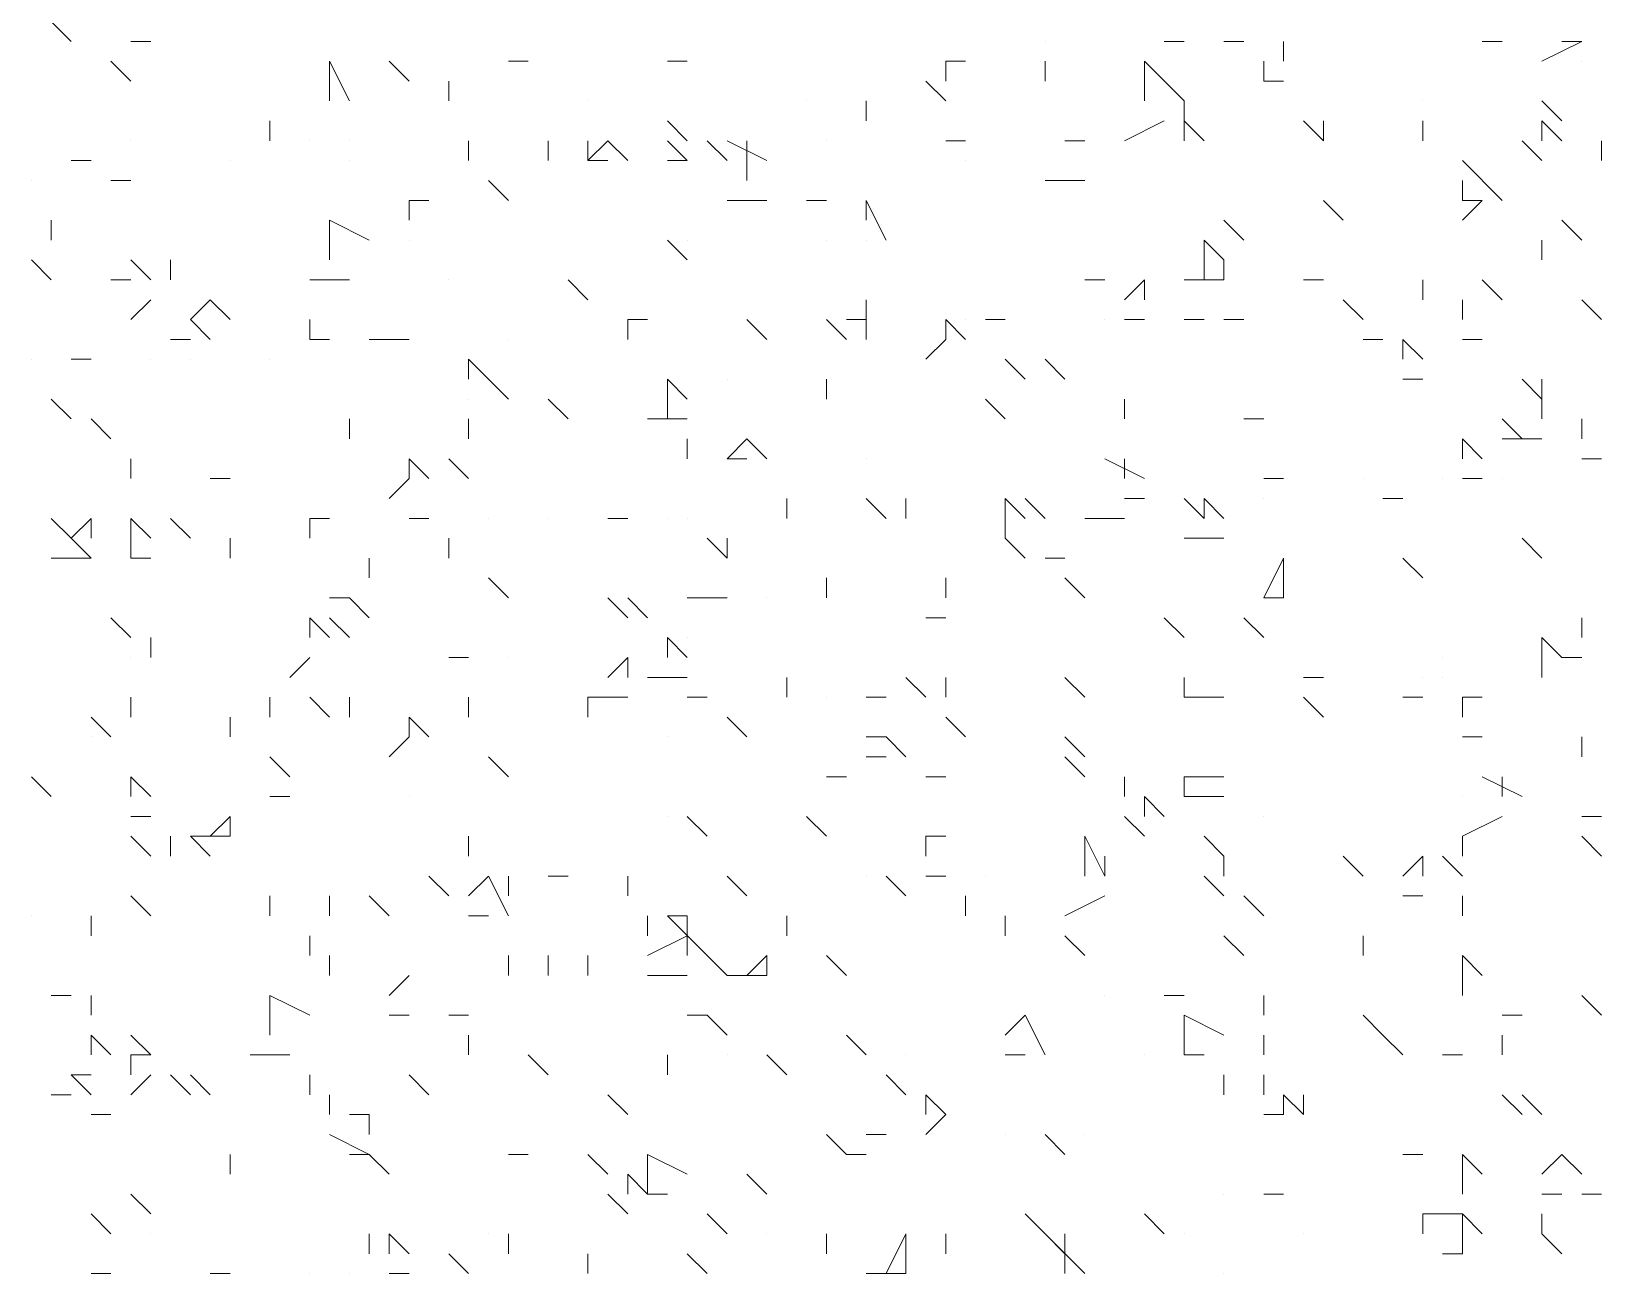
# Model space of a CAD drawing. Header units: millimetres. Extents: x 2928 to 3112, y 1220 to 1280.
# Drawn here: x 3000.4088 to 3000.6722, y 1263.4873 to 1263.6956 of the extents above; entities that cross this region are included whole.
import ezdxf

# ---------------------------------------------------------------- set-up
doc = ezdxf.new("R2010")
doc.units = ezdxf.units.MM

msp = doc.modelspace()

# ---------------------------------------------------------------- linework, layer by layer
at = {"color": 92, "linetype": 'Continuous', "lineweight": 5, "true_color": 0x00b800}
for points in [[(3000.41216, 1263.69728), (3000.41549, 1263.69394), (3000.41549, 1263.69394)], [(3000.42549, 1263.69394), (3000.42883, 1263.69394), (3000.42883, 1263.69394)], [(3000.60216, 1263.69394), (3000.59883, 1263.69394), (3000.59883, 1263.69394)], [(3000.61216, 1263.69394), (3000.60883, 1263.69394), (3000.60883, 1263.69394)], [(3000.61883, 1263.69394), (3000.61883, 1263.69061), (3000.61883, 1263.69061)], [(3000.6555, 1263.69394), (3000.65216, 1263.69394), (3000.65216, 1263.69394)], [(3000.66217, 1263.69061), (3000.66883, 1263.69394), (3000.66883, 1263.69394)], [(3000.66883, 1263.69394), (3000.6655, 1263.69394), (3000.6655, 1263.69394)], [(3000.42549, 1263.68727), (3000.42216, 1263.69061), (3000.42216, 1263.69061)], [(3000.45883, 1263.69061), (3000.46216, 1263.68394), (3000.46216, 1263.68394)], [(3000.45883, 1263.69061), (3000.45883, 1263.68394), (3000.45883, 1263.68394)], [(3000.47216, 1263.68727), (3000.46883, 1263.69061), (3000.46883, 1263.69061)], [(3000.49216, 1263.69061), (3000.48883, 1263.69061), (3000.48883, 1263.69061)], [(3000.51883, 1263.69061), (3000.5155, 1263.69061), (3000.5155, 1263.69061)], [(3000.56216, 1263.69061), (3000.5655, 1263.69061), (3000.5655, 1263.69061)], [(3000.56216, 1263.69061), (3000.56216, 1263.68727), (3000.56216, 1263.68727)], [(3000.57883, 1263.68727), (3000.57883, 1263.69061), (3000.57883, 1263.69061)], [(3000.5955, 1263.69061), (3000.60216, 1263.68394), (3000.60216, 1263.68394)], [(3000.5955, 1263.69061), (3000.5955, 1263.68394), (3000.5955, 1263.68394)], [(3000.6155, 1263.68727), (3000.6155, 1263.69061), (3000.6155, 1263.69061)], [(3000.47883, 1263.68394), (3000.47883, 1263.68727), (3000.47883, 1263.68727)], [(3000.56216, 1263.68394), (3000.55883, 1263.68727), (3000.55883, 1263.68727)], [(3000.6155, 1263.68727), (3000.61883, 1263.68727), (3000.61883, 1263.68727)], [(3000.54883, 1263.68061), (3000.54883, 1263.68394), (3000.54883, 1263.68394)], [(3000.60216, 1263.68061), (3000.60216, 1263.68394), (3000.60216, 1263.68394)], [(3000.6655, 1263.68061), (3000.66217, 1263.68394), (3000.66217, 1263.68394)], [(3000.44883, 1263.67727), (3000.44883, 1263.68061), (3000.44883, 1263.68061)], [(3000.5155, 1263.68061), (3000.51883, 1263.67727), (3000.51883, 1263.67727)], [(3000.59216, 1263.67727), (3000.59883, 1263.68061), (3000.59883, 1263.68061)], [(3000.60216, 1263.67727), (3000.60216, 1263.68061), (3000.60216, 1263.68061)], [(3000.6055, 1263.67727), (3000.60216, 1263.68061), (3000.60216, 1263.68061)], [(3000.6255, 1263.67727), (3000.62216, 1263.68061), (3000.62216, 1263.68061)], [(3000.6255, 1263.67727), (3000.6255, 1263.68061), (3000.6255, 1263.68061)], [(3000.64216, 1263.67727), (3000.64216, 1263.68061), (3000.64216, 1263.68061)], [(3000.66217, 1263.68061), (3000.6655, 1263.67727), (3000.6655, 1263.67727)], [(3000.66217, 1263.68061), (3000.66217, 1263.67727), (3000.66217, 1263.67727)], [(3000.48216, 1263.67394), (3000.48216, 1263.67727), (3000.48216, 1263.67727)], [(3000.4955, 1263.67394), (3000.4955, 1263.67727), (3000.4955, 1263.67727)], [(3000.5055, 1263.67727), (3000.50216, 1263.67394), (3000.50216, 1263.67394)], [(3000.50216, 1263.67394), (3000.50216, 1263.67727), (3000.50216, 1263.67727)], [(3000.5055, 1263.67727), (3000.50883, 1263.67394), (3000.50883, 1263.67394)], [(3000.51883, 1263.67394), (3000.5155, 1263.67727), (3000.5155, 1263.67727)], [(3000.5255, 1263.67394), (3000.52216, 1263.67727), (3000.52216, 1263.67727)], [(3000.5255, 1263.67727), (3000.53216, 1263.67394), (3000.53216, 1263.67394)], [(3000.52883, 1263.67727), (3000.52883, 1263.67061), (3000.52883, 1263.67061)], [(3000.5655, 1263.67727), (3000.56216, 1263.67727), (3000.56216, 1263.67727)], [(3000.5855, 1263.67727), (3000.58216, 1263.67727), (3000.58216, 1263.67727)], [(3000.65883, 1263.67727), (3000.66217, 1263.67394), (3000.66217, 1263.67394)], [(3000.67217, 1263.67394), (3000.67217, 1263.67727), (3000.67217, 1263.67727)], [(3000.41883, 1263.67394), (3000.41549, 1263.67394), (3000.41549, 1263.67394)], [(3000.50216, 1263.67394), (3000.5055, 1263.67394), (3000.5055, 1263.67394)], [(3000.5155, 1263.67394), (3000.51883, 1263.67394), (3000.51883, 1263.67394)], [(3000.64883, 1263.67394), (3000.6555, 1263.66727), (3000.6555, 1263.66727)], [(3000.42549, 1263.67061), (3000.42216, 1263.67061), (3000.42216, 1263.67061)], [(3000.48883, 1263.66727), (3000.4855, 1263.67061), (3000.4855, 1263.67061)], [(3000.58216, 1263.67061), (3000.57883, 1263.67061), (3000.57883, 1263.67061)], [(3000.5855, 1263.67061), (3000.58216, 1263.67061), (3000.58216, 1263.67061)], [(3000.64883, 1263.67061), (3000.64883, 1263.66727), (3000.64883, 1263.66727)], [(3000.47216, 1263.66727), (3000.4755, 1263.66727), (3000.4755, 1263.66727)], [(3000.47216, 1263.66727), (3000.47216, 1263.66394), (3000.47216, 1263.66394)], [(3000.4755, 1263.66727), (3000.47216, 1263.66727), (3000.47216, 1263.66727)], [(3000.5255, 1263.66727), (3000.53216, 1263.66727), (3000.53216, 1263.66727)], [(3000.54216, 1263.66727), (3000.53883, 1263.66727), (3000.53883, 1263.66727)], [(3000.54883, 1263.66727), (3000.55216, 1263.66061), (3000.55216, 1263.66061)], [(3000.54883, 1263.66727), (3000.54883, 1263.66394), (3000.54883, 1263.66394)], [(3000.62883, 1263.66394), (3000.6255, 1263.66727), (3000.6255, 1263.66727)], [(3000.64883, 1263.66394), (3000.65216, 1263.66727), (3000.65216, 1263.66727)], [(3000.65216, 1263.66727), (3000.64883, 1263.66727), (3000.64883, 1263.66727)], [(3000.41216, 1263.66061), (3000.41216, 1263.66394), (3000.41216, 1263.66394)], [(3000.45883, 1263.66394), (3000.4655, 1263.66061), (3000.4655, 1263.66061)], [(3000.45883, 1263.66394), (3000.45883, 1263.65727), (3000.45883, 1263.65727)], [(3000.61216, 1263.66061), (3000.60883, 1263.66394), (3000.60883, 1263.66394)], [(3000.66883, 1263.66061), (3000.6655, 1263.66394), (3000.6655, 1263.66394)], [(3000.51883, 1263.65727), (3000.5155, 1263.66061), (3000.5155, 1263.66061)], [(3000.6055, 1263.66061), (3000.60883, 1263.65727), (3000.60883, 1263.65727)], [(3000.6055, 1263.66061), (3000.6055, 1263.65394), (3000.6055, 1263.65394)], [(3000.66217, 1263.65727), (3000.66217, 1263.66061), (3000.66217, 1263.66061)], [(3000.41216, 1263.65394), (3000.40883, 1263.65727), (3000.40883, 1263.65727)], [(3000.42549, 1263.65727), (3000.42883, 1263.65394), (3000.42883, 1263.65394)], [(3000.43216, 1263.65394), (3000.43216, 1263.65727), (3000.43216, 1263.65727)], [(3000.60883, 1263.65394), (3000.60883, 1263.65727), (3000.60883, 1263.65727)], [(3000.42549, 1263.65394), (3000.42216, 1263.65394), (3000.42216, 1263.65394)], [(3000.4555, 1263.65394), (3000.46216, 1263.65394), (3000.46216, 1263.65394)], [(3000.50216, 1263.65061), (3000.49883, 1263.65394), (3000.49883, 1263.65394)], [(3000.58883, 1263.65394), (3000.5855, 1263.65394), (3000.5855, 1263.65394)], [(3000.5955, 1263.65394), (3000.59216, 1263.65061), (3000.59216, 1263.65061)], [(3000.5955, 1263.65394), (3000.5955, 1263.65061), (3000.5955, 1263.65061)], [(3000.60216, 1263.65394), (3000.60883, 1263.65394), (3000.60883, 1263.65394)], [(3000.6255, 1263.65394), (3000.62216, 1263.65394), (3000.62216, 1263.65394)], [(3000.64216, 1263.65061), (3000.64216, 1263.65394), (3000.64216, 1263.65394)], [(3000.6555, 1263.65061), (3000.65216, 1263.65394), (3000.65216, 1263.65394)], [(3000.42549, 1263.64727), (3000.42883, 1263.65061), (3000.42883, 1263.65061)], [(3000.43883, 1263.65061), (3000.4355, 1263.64727), (3000.4355, 1263.64727)], [(3000.43883, 1263.65061), (3000.44216, 1263.64727), (3000.44216, 1263.64727)], [(3000.54883, 1263.64727), (3000.54883, 1263.65061), (3000.54883, 1263.65061)], [(3000.63216, 1263.64727), (3000.62883, 1263.65061), (3000.62883, 1263.65061)], [(3000.64883, 1263.64727), (3000.64883, 1263.65061), (3000.64883, 1263.65061)], [(3000.67217, 1263.64727), (3000.66883, 1263.65061), (3000.66883, 1263.65061)], [(3000.4355, 1263.64727), (3000.43883, 1263.64394), (3000.43883, 1263.64394)], [(3000.4555, 1263.64394), (3000.4555, 1263.64727), (3000.4555, 1263.64727)], [(3000.50883, 1263.64394), (3000.50883, 1263.64727), (3000.50883, 1263.64727)], [(3000.51216, 1263.64727), (3000.50883, 1263.64727), (3000.50883, 1263.64727)], [(3000.53216, 1263.64394), (3000.52883, 1263.64727), (3000.52883, 1263.64727)], [(3000.5455, 1263.64394), (3000.54216, 1263.64727), (3000.54216, 1263.64727)], [(3000.54883, 1263.64727), (3000.5455, 1263.64727), (3000.5455, 1263.64727)], [(3000.54883, 1263.64394), (3000.54883, 1263.64727), (3000.54883, 1263.64727)], [(3000.56216, 1263.64727), (3000.5655, 1263.64394), (3000.5655, 1263.64394)], [(3000.56216, 1263.64727), (3000.56216, 1263.64394), (3000.56216, 1263.64394)], [(3000.57216, 1263.64727), (3000.56883, 1263.64727), (3000.56883, 1263.64727)], [(3000.59216, 1263.64727), (3000.5955, 1263.64727), (3000.5955, 1263.64727)], [(3000.6055, 1263.64727), (3000.60216, 1263.64727), (3000.60216, 1263.64727)], [(3000.61216, 1263.64727), (3000.60883, 1263.64727), (3000.60883, 1263.64727)], [(3000.4355, 1263.64394), (3000.43216, 1263.64394), (3000.43216, 1263.64394)], [(3000.45883, 1263.64394), (3000.4555, 1263.64394), (3000.4555, 1263.64394)], [(3000.46883, 1263.64394), (3000.4655, 1263.64394), (3000.4655, 1263.64394)], [(3000.47216, 1263.64394), (3000.46883, 1263.64394), (3000.46883, 1263.64394)], [(3000.55883, 1263.64061), (3000.56216, 1263.64394), (3000.56216, 1263.64394)], [(3000.6355, 1263.64394), (3000.63216, 1263.64394), (3000.63216, 1263.64394)], [(3000.63883, 1263.64394), (3000.64216, 1263.64061), (3000.64216, 1263.64061)], [(3000.63883, 1263.64394), (3000.63883, 1263.64061), (3000.63883, 1263.64061)], [(3000.65216, 1263.64394), (3000.64883, 1263.64394), (3000.64883, 1263.64394)], [(3000.41883, 1263.64061), (3000.41549, 1263.64061), (3000.41549, 1263.64061)], [(3000.48216, 1263.64061), (3000.4855, 1263.63727), (3000.4855, 1263.63727)], [(3000.48216, 1263.64061), (3000.48216, 1263.63727), (3000.48216, 1263.63727)], [(3000.5755, 1263.63727), (3000.57216, 1263.64061), (3000.57216, 1263.64061)], [(3000.58216, 1263.63727), (3000.57883, 1263.64061), (3000.57883, 1263.64061)], [(3000.48883, 1263.63394), (3000.4855, 1263.63727), (3000.4855, 1263.63727)], [(3000.5155, 1263.63727), (3000.51883, 1263.63394), (3000.51883, 1263.63394)], [(3000.5155, 1263.63727), (3000.5155, 1263.63061), (3000.5155, 1263.63061)], [(3000.54216, 1263.63394), (3000.54216, 1263.63727), (3000.54216, 1263.63727)], [(3000.63883, 1263.63727), (3000.64216, 1263.63727), (3000.64216, 1263.63727)], [(3000.65883, 1263.63727), (3000.66217, 1263.63394), (3000.66217, 1263.63394)], [(3000.66217, 1263.63727), (3000.66217, 1263.63061), (3000.66217, 1263.63061)], [(3000.41549, 1263.63061), (3000.41216, 1263.63394), (3000.41216, 1263.63394)], [(3000.49883, 1263.63061), (3000.4955, 1263.63394), (3000.4955, 1263.63394)], [(3000.57216, 1263.63061), (3000.56883, 1263.63394), (3000.56883, 1263.63394)], [(3000.59216, 1263.63061), (3000.59216, 1263.63394), (3000.59216, 1263.63394)], [(3000.42216, 1263.62727), (3000.41883, 1263.63061), (3000.41883, 1263.63061)], [(3000.46216, 1263.62727), (3000.46216, 1263.63061), (3000.46216, 1263.63061)], [(3000.48216, 1263.62727), (3000.48216, 1263.63061), (3000.48216, 1263.63061)], [(3000.51216, 1263.63061), (3000.51883, 1263.63061), (3000.51883, 1263.63061)], [(3000.6155, 1263.63061), (3000.61216, 1263.63061), (3000.61216, 1263.63061)], [(3000.65883, 1263.62727), (3000.6555, 1263.63061), (3000.6555, 1263.63061)], [(3000.66883, 1263.62727), (3000.66883, 1263.63061), (3000.66883, 1263.63061)], [(3000.51883, 1263.62394), (3000.51883, 1263.62727), (3000.51883, 1263.62727)], [(3000.52883, 1263.62727), (3000.5255, 1263.62394), (3000.5255, 1263.62394)], [(3000.52883, 1263.62727), (3000.53216, 1263.62394), (3000.53216, 1263.62394)], [(3000.64883, 1263.62727), (3000.65216, 1263.62394), (3000.65216, 1263.62394)], [(3000.64883, 1263.62727), (3000.64883, 1263.62394), (3000.64883, 1263.62394)], [(3000.6555, 1263.62727), (3000.66217, 1263.62727), (3000.66217, 1263.62727)], [(3000.42549, 1263.62061), (3000.42549, 1263.62394), (3000.42549, 1263.62394)], [(3000.47216, 1263.62394), (3000.4755, 1263.62061), (3000.4755, 1263.62061)], [(3000.47216, 1263.62394), (3000.47216, 1263.62061), (3000.47216, 1263.62061)], [(3000.48216, 1263.62061), (3000.47883, 1263.62394), (3000.47883, 1263.62394)], [(3000.5255, 1263.62394), (3000.52883, 1263.62394), (3000.52883, 1263.62394)], [(3000.58883, 1263.62394), (3000.5955, 1263.62061), (3000.5955, 1263.62061)], [(3000.59216, 1263.62394), (3000.59216, 1263.62061), (3000.59216, 1263.62061)], [(3000.67217, 1263.62394), (3000.66883, 1263.62394), (3000.66883, 1263.62394)], [(3000.44216, 1263.62061), (3000.43883, 1263.62061), (3000.43883, 1263.62061)], [(3000.46883, 1263.61727), (3000.47216, 1263.62061), (3000.47216, 1263.62061)], [(3000.61883, 1263.62061), (3000.6155, 1263.62061), (3000.6155, 1263.62061)], [(3000.64883, 1263.62061), (3000.65216, 1263.62061), (3000.65216, 1263.62061)], [(3000.5355, 1263.61394), (3000.5355, 1263.61727), (3000.5355, 1263.61727)], [(3000.55216, 1263.61394), (3000.54883, 1263.61727), (3000.54883, 1263.61727)], [(3000.5555, 1263.61394), (3000.5555, 1263.61727), (3000.5555, 1263.61727)], [(3000.57216, 1263.61727), (3000.5755, 1263.61394), (3000.5755, 1263.61394)], [(3000.57216, 1263.61727), (3000.57216, 1263.61394), (3000.57216, 1263.61394)], [(3000.57883, 1263.61394), (3000.5755, 1263.61727), (3000.5755, 1263.61727)], [(3000.5955, 1263.61727), (3000.59216, 1263.61727), (3000.59216, 1263.61727)], [(3000.6055, 1263.61394), (3000.60216, 1263.61727), (3000.60216, 1263.61727)], [(3000.6055, 1263.61727), (3000.60883, 1263.61394), (3000.60883, 1263.61394)], [(3000.6055, 1263.61727), (3000.6055, 1263.61394), (3000.6055, 1263.61394)], [(3000.63883, 1263.61727), (3000.6355, 1263.61727), (3000.6355, 1263.61727)], [(3000.41549, 1263.61061), (3000.41216, 1263.61394), (3000.41216, 1263.61394)], [(3000.41883, 1263.61394), (3000.41549, 1263.61061), (3000.41549, 1263.61061)], [(3000.41883, 1263.61394), (3000.41883, 1263.61061), (3000.41883, 1263.61061)], [(3000.42549, 1263.61394), (3000.42883, 1263.61061), (3000.42883, 1263.61061)], [(3000.42549, 1263.61394), (3000.42549, 1263.60727), (3000.42549, 1263.60727)], [(3000.4355, 1263.61061), (3000.43216, 1263.61394), (3000.43216, 1263.61394)], [(3000.4555, 1263.61061), (3000.4555, 1263.61394), (3000.4555, 1263.61394)], [(3000.45883, 1263.61394), (3000.4555, 1263.61394), (3000.4555, 1263.61394)], [(3000.4755, 1263.61394), (3000.47216, 1263.61394), (3000.47216, 1263.61394)], [(3000.50883, 1263.61394), (3000.5055, 1263.61394), (3000.5055, 1263.61394)], [(3000.57216, 1263.61394), (3000.57216, 1263.61061), (3000.57216, 1263.61061)], [(3000.5855, 1263.61394), (3000.59216, 1263.61394), (3000.59216, 1263.61394)], [(3000.41883, 1263.60727), (3000.41549, 1263.61061), (3000.41549, 1263.61061)], [(3000.44216, 1263.60727), (3000.44216, 1263.61061), (3000.44216, 1263.61061)], [(3000.47883, 1263.60727), (3000.47883, 1263.61061), (3000.47883, 1263.61061)], [(3000.52216, 1263.61061), (3000.5255, 1263.60727), (3000.5255, 1263.60727)], [(3000.5255, 1263.61061), (3000.5255, 1263.60727), (3000.5255, 1263.60727)], [(3000.5755, 1263.60727), (3000.57216, 1263.61061), (3000.57216, 1263.61061)], [(3000.60216, 1263.61061), (3000.60883, 1263.61061), (3000.60883, 1263.61061)], [(3000.66217, 1263.60727), (3000.65883, 1263.61061), (3000.65883, 1263.61061)], [(3000.41216, 1263.60727), (3000.41883, 1263.60727), (3000.41883, 1263.60727)], [(3000.42549, 1263.60727), (3000.42883, 1263.60727), (3000.42883, 1263.60727)], [(3000.4655, 1263.60394), (3000.4655, 1263.60727), (3000.4655, 1263.60727)], [(3000.58216, 1263.60727), (3000.57883, 1263.60727), (3000.57883, 1263.60727)], [(3000.61883, 1263.60727), (3000.6155, 1263.60061), (3000.6155, 1263.60061)], [(3000.61883, 1263.60727), (3000.61883, 1263.60061), (3000.61883, 1263.60061)], [(3000.61883, 1263.60394), (3000.61883, 1263.60727), (3000.61883, 1263.60727)], [(3000.64216, 1263.60394), (3000.63883, 1263.60727), (3000.63883, 1263.60727)], [(3000.48883, 1263.60061), (3000.4855, 1263.60394), (3000.4855, 1263.60394)], [(3000.54216, 1263.60061), (3000.54216, 1263.60394), (3000.54216, 1263.60394)], [(3000.56216, 1263.60394), (3000.56216, 1263.60061), (3000.56216, 1263.60061)], [(3000.56216, 1263.60394), (3000.56216, 1263.60061), (3000.56216, 1263.60061)], [(3000.5855, 1263.60061), (3000.58216, 1263.60394), (3000.58216, 1263.60394)], [(3000.46216, 1263.60061), (3000.45883, 1263.60061), (3000.45883, 1263.60061)], [(3000.46216, 1263.60061), (3000.4655, 1263.59727), (3000.4655, 1263.59727)], [(3000.50883, 1263.59727), (3000.5055, 1263.60061), (3000.5055, 1263.60061)], [(3000.51216, 1263.59727), (3000.50883, 1263.60061), (3000.50883, 1263.60061)], [(3000.51883, 1263.60061), (3000.5255, 1263.60061), (3000.5255, 1263.60061)], [(3000.6155, 1263.60061), (3000.61883, 1263.60061), (3000.61883, 1263.60061)], [(3000.42549, 1263.59394), (3000.42216, 1263.59727), (3000.42216, 1263.59727)], [(3000.4555, 1263.59727), (3000.45883, 1263.59394), (3000.45883, 1263.59394)], [(3000.4555, 1263.59727), (3000.4555, 1263.59394), (3000.4555, 1263.59394)], [(3000.45883, 1263.59727), (3000.46216, 1263.59394), (3000.46216, 1263.59394)], [(3000.55883, 1263.59727), (3000.56216, 1263.59727), (3000.56216, 1263.59727)], [(3000.60216, 1263.59394), (3000.59883, 1263.59727), (3000.59883, 1263.59727)], [(3000.6155, 1263.59394), (3000.61216, 1263.59727), (3000.61216, 1263.59727)], [(3000.66883, 1263.59394), (3000.66883, 1263.59727), (3000.66883, 1263.59727)], [(3000.42883, 1263.59061), (3000.42883, 1263.59394), (3000.42883, 1263.59394)], [(3000.5155, 1263.59394), (3000.51883, 1263.59061), (3000.51883, 1263.59061)], [(3000.5155, 1263.59394), (3000.5155, 1263.59061), (3000.5155, 1263.59061)], [(3000.66217, 1263.59394), (3000.6655, 1263.59061), (3000.6655, 1263.59061)], [(3000.66217, 1263.59394), (3000.66217, 1263.59061), (3000.66217, 1263.59061)], [(3000.45216, 1263.58727), (3000.4555, 1263.59061), (3000.4555, 1263.59061)], [(3000.48216, 1263.59061), (3000.47883, 1263.59061), (3000.47883, 1263.59061)], [(3000.50883, 1263.59061), (3000.5055, 1263.58727), (3000.5055, 1263.58727)], [(3000.50883, 1263.59061), (3000.50883, 1263.58727), (3000.50883, 1263.58727)], [(3000.66217, 1263.59061), (3000.66217, 1263.58727), (3000.66217, 1263.58727)], [(3000.66883, 1263.59061), (3000.6655, 1263.59061), (3000.6655, 1263.59061)], [(3000.51216, 1263.58727), (3000.51883, 1263.58727), (3000.51883, 1263.58727)], [(3000.5355, 1263.58394), (3000.5355, 1263.58727), (3000.5355, 1263.58727)], [(3000.55883, 1263.58394), (3000.5555, 1263.58727), (3000.5555, 1263.58727)], [(3000.56216, 1263.58394), (3000.56216, 1263.58727), (3000.56216, 1263.58727)], [(3000.5855, 1263.58394), (3000.58216, 1263.58727), (3000.58216, 1263.58727)], [(3000.60216, 1263.58394), (3000.60216, 1263.58727), (3000.60216, 1263.58727)], [(3000.6255, 1263.58727), (3000.62216, 1263.58727), (3000.62216, 1263.58727)], [(3000.42549, 1263.58061), (3000.42549, 1263.58394), (3000.42549, 1263.58394)], [(3000.44883, 1263.58061), (3000.44883, 1263.58394), (3000.44883, 1263.58394)], [(3000.45883, 1263.58061), (3000.4555, 1263.58394), (3000.4555, 1263.58394)], [(3000.46216, 1263.58061), (3000.46216, 1263.58394), (3000.46216, 1263.58394)], [(3000.48216, 1263.58061), (3000.48216, 1263.58394), (3000.48216, 1263.58394)], [(3000.50216, 1263.58394), (3000.50883, 1263.58394), (3000.50883, 1263.58394)], [(3000.50216, 1263.58061), (3000.50216, 1263.58394), (3000.50216, 1263.58394)], [(3000.52216, 1263.58394), (3000.51883, 1263.58394), (3000.51883, 1263.58394)], [(3000.55216, 1263.58394), (3000.54883, 1263.58394), (3000.54883, 1263.58394)], [(3000.6055, 1263.58394), (3000.60216, 1263.58394), (3000.60216, 1263.58394)], [(3000.60883, 1263.58394), (3000.6055, 1263.58394), (3000.6055, 1263.58394)], [(3000.6255, 1263.58061), (3000.62216, 1263.58394), (3000.62216, 1263.58394)], [(3000.64216, 1263.58394), (3000.63883, 1263.58394), (3000.63883, 1263.58394)], [(3000.64883, 1263.58394), (3000.65216, 1263.58394), (3000.65216, 1263.58394)], [(3000.64883, 1263.58394), (3000.64883, 1263.58061), (3000.64883, 1263.58061)], [(3000.42216, 1263.57727), (3000.41883, 1263.58061), (3000.41883, 1263.58061)], [(3000.44216, 1263.57727), (3000.44216, 1263.58061), (3000.44216, 1263.58061)], [(3000.47216, 1263.58061), (3000.4755, 1263.57727), (3000.4755, 1263.57727)], [(3000.47216, 1263.58061), (3000.47216, 1263.57727), (3000.47216, 1263.57727)], [(3000.52883, 1263.57727), (3000.5255, 1263.58061), (3000.5255, 1263.58061)], [(3000.5655, 1263.57727), (3000.56216, 1263.58061), (3000.56216, 1263.58061)], [(3000.46883, 1263.57394), (3000.47216, 1263.57727), (3000.47216, 1263.57727)], [(3000.55216, 1263.57727), (3000.54883, 1263.57727), (3000.54883, 1263.57727)], [(3000.55216, 1263.57727), (3000.5555, 1263.57394), (3000.5555, 1263.57394)], [(3000.5855, 1263.57394), (3000.58216, 1263.57727), (3000.58216, 1263.57727)], [(3000.64883, 1263.57727), (3000.65216, 1263.57727), (3000.65216, 1263.57727)], [(3000.66883, 1263.57394), (3000.66883, 1263.57727), (3000.66883, 1263.57727)], [(3000.66883, 1263.57394), (3000.66883, 1263.57727), (3000.66883, 1263.57727)], [(3000.45216, 1263.57061), (3000.44883, 1263.57394), (3000.44883, 1263.57394)], [(3000.48883, 1263.57061), (3000.4855, 1263.57394), (3000.4855, 1263.57394)], [(3000.54883, 1263.57394), (3000.55216, 1263.57394), (3000.55216, 1263.57394)], [(3000.5855, 1263.57061), (3000.58216, 1263.57394), (3000.58216, 1263.57394)], [(3000.41216, 1263.56727), (3000.40883, 1263.57061), (3000.40883, 1263.57061)], [(3000.42549, 1263.57061), (3000.42883, 1263.56727), (3000.42883, 1263.56727)], [(3000.42549, 1263.57061), (3000.42549, 1263.56727), (3000.42549, 1263.56727)], [(3000.5455, 1263.57061), (3000.54216, 1263.57061), (3000.54216, 1263.57061)], [(3000.56216, 1263.57061), (3000.55883, 1263.57061), (3000.55883, 1263.57061)], [(3000.59216, 1263.56727), (3000.59216, 1263.57061), (3000.59216, 1263.57061)], [(3000.60216, 1263.57061), (3000.60883, 1263.57061), (3000.60883, 1263.57061)], [(3000.60216, 1263.57061), (3000.60216, 1263.56727), (3000.60216, 1263.56727)], [(3000.65216, 1263.57061), (3000.65883, 1263.56727), (3000.65883, 1263.56727)], [(3000.6555, 1263.57061), (3000.6555, 1263.56727), (3000.6555, 1263.56727)], [(3000.45216, 1263.56727), (3000.44883, 1263.56727), (3000.44883, 1263.56727)], [(3000.5955, 1263.56727), (3000.59883, 1263.56394), (3000.59883, 1263.56394)], [(3000.5955, 1263.56727), (3000.5955, 1263.56394), (3000.5955, 1263.56394)], [(3000.60216, 1263.56727), (3000.60883, 1263.56727), (3000.60883, 1263.56727)], [(3000.42549, 1263.56394), (3000.42883, 1263.56394), (3000.42883, 1263.56394)], [(3000.44216, 1263.56394), (3000.43883, 1263.56061), (3000.43883, 1263.56061)], [(3000.44216, 1263.56394), (3000.44216, 1263.56061), (3000.44216, 1263.56061)], [(3000.52216, 1263.56061), (3000.51883, 1263.56394), (3000.51883, 1263.56394)], [(3000.54216, 1263.56061), (3000.53883, 1263.56394), (3000.53883, 1263.56394)], [(3000.59216, 1263.56394), (3000.5955, 1263.56061), (3000.5955, 1263.56061)], [(3000.64883, 1263.56061), (3000.6555, 1263.56394), (3000.6555, 1263.56394)], [(3000.67217, 1263.56394), (3000.66883, 1263.56394), (3000.66883, 1263.56394)], [(3000.42883, 1263.55727), (3000.42549, 1263.56061), (3000.42549, 1263.56061)], [(3000.43216, 1263.55727), (3000.43216, 1263.56061), (3000.43216, 1263.56061)], [(3000.4355, 1263.56061), (3000.44216, 1263.56061), (3000.44216, 1263.56061)], [(3000.43883, 1263.55727), (3000.4355, 1263.56061), (3000.4355, 1263.56061)], [(3000.48216, 1263.55727), (3000.48216, 1263.56061), (3000.48216, 1263.56061)], [(3000.55883, 1263.56061), (3000.56216, 1263.56061), (3000.56216, 1263.56061)], [(3000.55883, 1263.56061), (3000.55883, 1263.55727), (3000.55883, 1263.55727)], [(3000.5855, 1263.56061), (3000.58883, 1263.55394), (3000.58883, 1263.55394)], [(3000.5855, 1263.56061), (3000.5855, 1263.55394), (3000.5855, 1263.55394)], [(3000.5855, 1263.55727), (3000.5855, 1263.56061), (3000.5855, 1263.56061)], [(3000.60883, 1263.55727), (3000.6055, 1263.56061), (3000.6055, 1263.56061)], [(3000.64883, 1263.55727), (3000.64883, 1263.56061), (3000.64883, 1263.56061)], [(3000.67217, 1263.55727), (3000.66883, 1263.56061), (3000.66883, 1263.56061)], [(3000.58883, 1263.55394), (3000.58883, 1263.55727), (3000.58883, 1263.55727)], [(3000.60883, 1263.55394), (3000.60883, 1263.55727), (3000.60883, 1263.55727)], [(3000.63216, 1263.55394), (3000.62883, 1263.55727), (3000.62883, 1263.55727)], [(3000.64216, 1263.55727), (3000.63883, 1263.55394), (3000.63883, 1263.55394)], [(3000.64216, 1263.55727), (3000.64216, 1263.55394), (3000.64216, 1263.55394)], [(3000.64883, 1263.55394), (3000.6455, 1263.55727), (3000.6455, 1263.55727)], [(3000.47883, 1263.55061), (3000.4755, 1263.55394), (3000.4755, 1263.55394)], [(3000.4855, 1263.55394), (3000.48216, 1263.55061), (3000.48216, 1263.55061)], [(3000.4855, 1263.55394), (3000.48883, 1263.54727), (3000.48883, 1263.54727)], [(3000.48883, 1263.55061), (3000.48883, 1263.55394), (3000.48883, 1263.55394)], [(3000.49883, 1263.55394), (3000.4955, 1263.55394), (3000.4955, 1263.55394)], [(3000.50883, 1263.55061), (3000.50883, 1263.55394), (3000.50883, 1263.55394)], [(3000.52883, 1263.55061), (3000.5255, 1263.55394), (3000.5255, 1263.55394)], [(3000.5555, 1263.55061), (3000.55216, 1263.55394), (3000.55216, 1263.55394)], [(3000.55883, 1263.55394), (3000.56216, 1263.55394), (3000.56216, 1263.55394)], [(3000.60883, 1263.55061), (3000.6055, 1263.55394), (3000.6055, 1263.55394)], [(3000.42883, 1263.54727), (3000.42549, 1263.55061), (3000.42549, 1263.55061)], [(3000.44883, 1263.54727), (3000.44883, 1263.55061), (3000.44883, 1263.55061)], [(3000.45883, 1263.54727), (3000.45883, 1263.55061), (3000.45883, 1263.55061)], [(3000.46883, 1263.54727), (3000.4655, 1263.55061), (3000.4655, 1263.55061)], [(3000.5655, 1263.54727), (3000.5655, 1263.55061), (3000.5655, 1263.55061)], [(3000.58216, 1263.54727), (3000.58883, 1263.55061), (3000.58883, 1263.55061)], [(3000.6155, 1263.54727), (3000.61216, 1263.55061), (3000.61216, 1263.55061)], [(3000.63883, 1263.55061), (3000.64216, 1263.55061), (3000.64216, 1263.55061)], [(3000.64883, 1263.54727), (3000.64883, 1263.55061), (3000.64883, 1263.55061)], [(3000.41883, 1263.54394), (3000.41883, 1263.54727), (3000.41883, 1263.54727)], [(3000.48216, 1263.54727), (3000.4855, 1263.54727), (3000.4855, 1263.54727)], [(3000.51216, 1263.54727), (3000.51216, 1263.54394), (3000.51216, 1263.54394)], [(3000.5155, 1263.54727), (3000.51883, 1263.54727), (3000.51883, 1263.54727)], [(3000.5155, 1263.54727), (3000.52216, 1263.54061), (3000.52216, 1263.54061)], [(3000.51883, 1263.54727), (3000.51883, 1263.54061), (3000.51883, 1263.54061)], [(3000.5355, 1263.54394), (3000.5355, 1263.54727), (3000.5355, 1263.54727)], [(3000.57216, 1263.54394), (3000.57216, 1263.54727), (3000.57216, 1263.54727)], [(3000.4555, 1263.54061), (3000.4555, 1263.54394), (3000.4555, 1263.54394)], [(3000.51216, 1263.54061), (3000.51883, 1263.54394), (3000.51883, 1263.54394)], [(3000.5855, 1263.54061), (3000.58216, 1263.54394), (3000.58216, 1263.54394)], [(3000.61216, 1263.54061), (3000.60883, 1263.54394), (3000.60883, 1263.54394)], [(3000.63216, 1263.54061), (3000.63216, 1263.54394), (3000.63216, 1263.54394)], [(3000.45883, 1263.53727), (3000.45883, 1263.54061), (3000.45883, 1263.54061)], [(3000.48883, 1263.53727), (3000.48883, 1263.54061), (3000.48883, 1263.54061)], [(3000.4955, 1263.53727), (3000.4955, 1263.54061), (3000.4955, 1263.54061)], [(3000.50216, 1263.53727), (3000.50216, 1263.54061), (3000.50216, 1263.54061)], [(3000.5255, 1263.53727), (3000.52216, 1263.54061), (3000.52216, 1263.54061)], [(3000.53216, 1263.54061), (3000.52883, 1263.53727), (3000.52883, 1263.53727)], [(3000.53216, 1263.54061), (3000.53216, 1263.53727), (3000.53216, 1263.53727)], [(3000.5455, 1263.53727), (3000.54216, 1263.54061), (3000.54216, 1263.54061)], [(3000.64883, 1263.54061), (3000.65216, 1263.53727), (3000.65216, 1263.53727)], [(3000.64883, 1263.54061), (3000.64883, 1263.53727), (3000.64883, 1263.53727)], [(3000.47216, 1263.53727), (3000.46883, 1263.53394), (3000.46883, 1263.53394)], [(3000.51216, 1263.53727), (3000.51883, 1263.53727), (3000.51883, 1263.53727)], [(3000.5255, 1263.53727), (3000.53216, 1263.53727), (3000.53216, 1263.53727)], [(3000.64883, 1263.53394), (3000.64883, 1263.53727), (3000.64883, 1263.53727)], [(3000.41549, 1263.53394), (3000.41216, 1263.53394), (3000.41216, 1263.53394)], [(3000.41883, 1263.53061), (3000.41883, 1263.53394), (3000.41883, 1263.53394)], [(3000.44883, 1263.53394), (3000.4555, 1263.53061), (3000.4555, 1263.53061)], [(3000.44883, 1263.53394), (3000.44883, 1263.52727), (3000.44883, 1263.52727)], [(3000.60216, 1263.53394), (3000.59883, 1263.53394), (3000.59883, 1263.53394)], [(3000.6155, 1263.53061), (3000.6155, 1263.53394), (3000.6155, 1263.53394)], [(3000.67217, 1263.53061), (3000.66883, 1263.53394), (3000.66883, 1263.53394)], [(3000.46883, 1263.53061), (3000.47216, 1263.53061), (3000.47216, 1263.53061)], [(3000.48216, 1263.53061), (3000.47883, 1263.53061), (3000.47883, 1263.53061)], [(3000.52216, 1263.53061), (3000.51883, 1263.53061), (3000.51883, 1263.53061)], [(3000.5255, 1263.52727), (3000.52216, 1263.53061), (3000.52216, 1263.53061)], [(3000.5755, 1263.53061), (3000.57216, 1263.52727), (3000.57216, 1263.52727)], [(3000.5755, 1263.53061), (3000.57883, 1263.52394), (3000.57883, 1263.52394)], [(3000.60216, 1263.53061), (3000.60883, 1263.52727), (3000.60883, 1263.52727)], [(3000.60216, 1263.53061), (3000.60216, 1263.52394), (3000.60216, 1263.52394)], [(3000.6355, 1263.52727), (3000.63216, 1263.53061), (3000.63216, 1263.53061)], [(3000.65883, 1263.53061), (3000.6555, 1263.53061), (3000.6555, 1263.53061)], [(3000.41883, 1263.52727), (3000.42216, 1263.52394), (3000.42216, 1263.52394)], [(3000.41883, 1263.52727), (3000.41883, 1263.52394), (3000.41883, 1263.52394)], [(3000.42883, 1263.52394), (3000.42549, 1263.52727), (3000.42549, 1263.52727)], [(3000.48216, 1263.52394), (3000.48216, 1263.52727), (3000.48216, 1263.52727)], [(3000.54883, 1263.52394), (3000.5455, 1263.52727), (3000.5455, 1263.52727)], [(3000.6155, 1263.52394), (3000.6155, 1263.52727), (3000.6155, 1263.52727)], [(3000.63883, 1263.52394), (3000.6355, 1263.52727), (3000.6355, 1263.52727)], [(3000.6555, 1263.52394), (3000.6555, 1263.52727), (3000.6555, 1263.52727)], [(3000.42549, 1263.52394), (3000.42883, 1263.52394), (3000.42883, 1263.52394)], [(3000.42549, 1263.52394), (3000.42549, 1263.52061), (3000.42549, 1263.52061)], [(3000.4455, 1263.52394), (3000.45216, 1263.52394), (3000.45216, 1263.52394)], [(3000.44883, 1263.52394), (3000.4455, 1263.52394), (3000.4455, 1263.52394)], [(3000.4955, 1263.52061), (3000.49216, 1263.52394), (3000.49216, 1263.52394)], [(3000.5155, 1263.52061), (3000.5155, 1263.52394), (3000.5155, 1263.52394)], [(3000.5355, 1263.52061), (3000.53216, 1263.52394), (3000.53216, 1263.52394)], [(3000.57216, 1263.52394), (3000.5755, 1263.52394), (3000.5755, 1263.52394)], [(3000.5755, 1263.52394), (3000.57216, 1263.52394), (3000.57216, 1263.52394)], [(3000.60216, 1263.52394), (3000.6055, 1263.52394), (3000.6055, 1263.52394)], [(3000.64883, 1263.52394), (3000.6455, 1263.52394), (3000.6455, 1263.52394)], [(3000.41549, 1263.52061), (3000.41883, 1263.52061), (3000.41883, 1263.52061)], [(3000.41883, 1263.51727), (3000.41549, 1263.52061), (3000.41549, 1263.52061)], [(3000.42549, 1263.51727), (3000.42883, 1263.52061), (3000.42883, 1263.52061)], [(3000.4355, 1263.51727), (3000.43216, 1263.52061), (3000.43216, 1263.52061)], [(3000.43883, 1263.51727), (3000.4355, 1263.52061), (3000.4355, 1263.52061)], [(3000.4555, 1263.51727), (3000.4555, 1263.52061), (3000.4555, 1263.52061)], [(3000.4755, 1263.51727), (3000.47216, 1263.52061), (3000.47216, 1263.52061)], [(3000.5555, 1263.51727), (3000.55216, 1263.52061), (3000.55216, 1263.52061)], [(3000.60883, 1263.51727), (3000.60883, 1263.52061), (3000.60883, 1263.52061)], [(3000.6155, 1263.51727), (3000.6155, 1263.52061), (3000.6155, 1263.52061)], [(3000.41549, 1263.51727), (3000.41216, 1263.51727), (3000.41216, 1263.51727)], [(3000.45883, 1263.51394), (3000.45883, 1263.51727), (3000.45883, 1263.51727)], [(3000.50883, 1263.51394), (3000.5055, 1263.51727), (3000.5055, 1263.51727)], [(3000.55883, 1263.51727), (3000.56216, 1263.51394), (3000.56216, 1263.51394)], [(3000.55883, 1263.51727), (3000.55883, 1263.51394), (3000.55883, 1263.51394)], [(3000.61883, 1263.51727), (3000.62216, 1263.51394), (3000.62216, 1263.51394)], [(3000.61883, 1263.51727), (3000.61883, 1263.51394), (3000.61883, 1263.51394)], [(3000.62216, 1263.51394), (3000.62216, 1263.51727), (3000.62216, 1263.51727)], [(3000.65883, 1263.51394), (3000.6555, 1263.51727), (3000.6555, 1263.51727)], [(3000.66217, 1263.51394), (3000.65883, 1263.51727), (3000.65883, 1263.51727)], [(3000.42216, 1263.51394), (3000.41883, 1263.51394), (3000.41883, 1263.51394)], [(3000.4655, 1263.51394), (3000.46216, 1263.51394), (3000.46216, 1263.51394)], [(3000.4655, 1263.51394), (3000.4655, 1263.51061), (3000.4655, 1263.51061)], [(3000.55883, 1263.51061), (3000.56216, 1263.51394), (3000.56216, 1263.51394)], [(3000.6155, 1263.51394), (3000.61883, 1263.51394), (3000.61883, 1263.51394)], [(3000.45883, 1263.51061), (3000.4655, 1263.50727), (3000.4655, 1263.50727)], [(3000.5455, 1263.50727), (3000.54216, 1263.51061), (3000.54216, 1263.51061)], [(3000.55216, 1263.51061), (3000.54883, 1263.51061), (3000.54883, 1263.51061)], [(3000.58216, 1263.50727), (3000.57883, 1263.51061), (3000.57883, 1263.51061)], [(3000.44216, 1263.50394), (3000.44216, 1263.50727), (3000.44216, 1263.50727)], [(3000.4655, 1263.50727), (3000.46216, 1263.50727), (3000.46216, 1263.50727)], [(3000.46883, 1263.50394), (3000.4655, 1263.50727), (3000.4655, 1263.50727)], [(3000.49216, 1263.50727), (3000.48883, 1263.50727), (3000.48883, 1263.50727)], [(3000.5055, 1263.50394), (3000.50216, 1263.50727), (3000.50216, 1263.50727)], [(3000.51216, 1263.50727), (3000.51883, 1263.50394), (3000.51883, 1263.50394)], [(3000.51216, 1263.50727), (3000.51216, 1263.50061), (3000.51216, 1263.50061)], [(3000.54883, 1263.50727), (3000.5455, 1263.50727), (3000.5455, 1263.50727)], [(3000.64216, 1263.50727), (3000.63883, 1263.50727), (3000.63883, 1263.50727)], [(3000.64883, 1263.50727), (3000.65216, 1263.50394), (3000.65216, 1263.50394)], [(3000.64883, 1263.50727), (3000.64883, 1263.50061), (3000.64883, 1263.50061)], [(3000.6655, 1263.50727), (3000.66217, 1263.50394), (3000.66217, 1263.50394)], [(3000.6655, 1263.50727), (3000.66883, 1263.50394), (3000.66883, 1263.50394)], [(3000.50883, 1263.50394), (3000.51216, 1263.50061), (3000.51216, 1263.50061)], [(3000.50883, 1263.50394), (3000.50883, 1263.50061), (3000.50883, 1263.50061)], [(3000.53216, 1263.50061), (3000.52883, 1263.50394), (3000.52883, 1263.50394)], [(3000.42883, 1263.49727), (3000.42549, 1263.50061), (3000.42549, 1263.50061)], [(3000.5055, 1263.50061), (3000.50883, 1263.49727), (3000.50883, 1263.49727)], [(3000.51216, 1263.50061), (3000.5155, 1263.50061), (3000.5155, 1263.50061)], [(3000.61883, 1263.50061), (3000.6155, 1263.50061), (3000.6155, 1263.50061)], [(3000.66217, 1263.50061), (3000.6655, 1263.50061), (3000.6655, 1263.50061)], [(3000.67217, 1263.50061), (3000.66883, 1263.50061), (3000.66883, 1263.50061)], [(3000.42216, 1263.49394), (3000.41883, 1263.49727), (3000.41883, 1263.49727)], [(3000.5255, 1263.49394), (3000.52216, 1263.49727), (3000.52216, 1263.49727)], [(3000.57883, 1263.49394), (3000.5755, 1263.49727), (3000.5755, 1263.49727)], [(3000.59883, 1263.49394), (3000.5955, 1263.49727), (3000.5955, 1263.49727)], [(3000.64216, 1263.49727), (3000.64883, 1263.49727), (3000.64883, 1263.49727)], [(3000.64216, 1263.49394), (3000.64216, 1263.49727), (3000.64216, 1263.49727)], [(3000.64883, 1263.49727), (3000.65216, 1263.49394), (3000.65216, 1263.49394)], [(3000.64883, 1263.49727), (3000.64883, 1263.49394), (3000.64883, 1263.49394)], [(3000.66217, 1263.49394), (3000.66217, 1263.49727), (3000.66217, 1263.49727)], [(3000.4655, 1263.49061), (3000.4655, 1263.49394), (3000.4655, 1263.49394)], [(3000.46883, 1263.49394), (3000.47216, 1263.49061), (3000.47216, 1263.49061)], [(3000.46883, 1263.49394), (3000.46883, 1263.49061), (3000.46883, 1263.49061)], [(3000.48883, 1263.49061), (3000.48883, 1263.49394), (3000.48883, 1263.49394)], [(3000.54216, 1263.49061), (3000.54216, 1263.49394), (3000.54216, 1263.49394)], [(3000.5555, 1263.49394), (3000.55216, 1263.48727), (3000.55216, 1263.48727)], [(3000.5555, 1263.49394), (3000.5555, 1263.48727), (3000.5555, 1263.48727)], [(3000.56216, 1263.49061), (3000.56216, 1263.49394), (3000.56216, 1263.49394)], [(3000.57883, 1263.49394), (3000.5855, 1263.48727), (3000.5855, 1263.48727)], [(3000.58216, 1263.49061), (3000.57883, 1263.49394), (3000.57883, 1263.49394)], [(3000.58216, 1263.49394), (3000.58216, 1263.48727), (3000.58216, 1263.48727)], [(3000.64883, 1263.49061), (3000.64883, 1263.49394), (3000.64883, 1263.49394)], [(3000.6655, 1263.49061), (3000.66217, 1263.49394), (3000.66217, 1263.49394)], [(3000.48216, 1263.48727), (3000.47883, 1263.49061), (3000.47883, 1263.49061)], [(3000.50216, 1263.48727), (3000.50216, 1263.49061), (3000.50216, 1263.49061)], [(3000.52216, 1263.48727), (3000.51883, 1263.49061), (3000.51883, 1263.49061)], [(3000.6455, 1263.49061), (3000.64883, 1263.49061), (3000.64883, 1263.49061)], [(3000.42216, 1263.48727), (3000.41883, 1263.48727), (3000.41883, 1263.48727)], [(3000.44216, 1263.48727), (3000.43883, 1263.48727), (3000.43883, 1263.48727)], [(3000.46883, 1263.48727), (3000.47216, 1263.48727), (3000.47216, 1263.48727)], [(3000.54883, 1263.48727), (3000.5555, 1263.48727), (3000.5555, 1263.48727)]]:
    msp.add_lwpolyline(points, dxfattribs=at)
for points in [[(3000.42549, 1263.69394), (3000.42549, 1263.69394)], [(3000.57883, 1263.69394), (3000.57883, 1263.69394)], [(3000.6155, 1263.69061), (3000.6155, 1263.69061)], [(3000.66883, 1263.69061), (3000.66883, 1263.69061)], [(3000.45883, 1263.68394), (3000.45883, 1263.68394)], [(3000.50216, 1263.68394), (3000.50216, 1263.68394)], [(3000.53883, 1263.68394), (3000.53883, 1263.68394)], [(3000.56216, 1263.68394), (3000.56216, 1263.68394)], [(3000.64216, 1263.68394), (3000.64216, 1263.68394)], [(3000.42549, 1263.67727), (3000.42549, 1263.67727)], [(3000.4555, 1263.67727), (3000.4555, 1263.67727)], [(3000.46216, 1263.67727), (3000.46216, 1263.67727)], [(3000.5155, 1263.67727), (3000.5155, 1263.67727)], [(3000.54216, 1263.67727), (3000.54216, 1263.67727)], [(3000.64216, 1263.67727), (3000.64216, 1263.67727)], [(3000.44216, 1263.67394), (3000.44216, 1263.67394)], [(3000.46216, 1263.67394), (3000.46216, 1263.67394)], [(3000.5655, 1263.67394), (3000.5655, 1263.67394)], [(3000.40883, 1263.67061), (3000.40883, 1263.67061)], [(3000.48883, 1263.66727), (3000.48883, 1263.66727)], [(3000.47216, 1263.66061), (3000.47216, 1263.66061)], [(3000.51883, 1263.66061), (3000.51883, 1263.66061)], [(3000.54216, 1263.66061), (3000.54216, 1263.66061)], [(3000.54883, 1263.66061), (3000.54883, 1263.66061)], [(3000.42549, 1263.65394), (3000.42549, 1263.65394)], [(3000.47883, 1263.65394), (3000.47883, 1263.65394)], [(3000.5655, 1263.64727), (3000.5655, 1263.64727)], [(3000.58883, 1263.64727), (3000.58883, 1263.64727)], [(3000.48883, 1263.64394), (3000.48883, 1263.64394)], [(3000.40883, 1263.64061), (3000.40883, 1263.64061)], [(3000.42883, 1263.64061), (3000.42883, 1263.64061)], [(3000.4355, 1263.64061), (3000.4355, 1263.64061)], [(3000.44883, 1263.64061), (3000.44883, 1263.64061)], [(3000.5255, 1263.63727), (3000.5255, 1263.63727)], [(3000.48216, 1263.63394), (3000.48216, 1263.63394)], [(3000.54883, 1263.62394), (3000.54883, 1263.62394)], [(3000.5955, 1263.62061), (3000.5955, 1263.62061)], [(3000.63216, 1263.62061), (3000.63216, 1263.62061)], [(3000.6455, 1263.62061), (3000.6455, 1263.62061)], [(3000.6555, 1263.62061), (3000.6555, 1263.62061)], [(3000.5955, 1263.61727), (3000.5955, 1263.61727)], [(3000.6155, 1263.61727), (3000.6155, 1263.61727)], [(3000.4855, 1263.61394), (3000.4855, 1263.61394)], [(3000.4955, 1263.61394), (3000.4955, 1263.61394)], [(3000.5155, 1263.61394), (3000.5155, 1263.61394)], [(3000.51883, 1263.61394), (3000.51883, 1263.61394)], [(3000.5555, 1263.61394), (3000.5555, 1263.61394)], [(3000.53216, 1263.60061), (3000.53216, 1263.60061)], [(3000.51883, 1263.59394), (3000.51883, 1263.59394)], [(3000.42549, 1263.59061), (3000.42549, 1263.59061)], [(3000.48883, 1263.59061), (3000.48883, 1263.59061)], [(3000.6455, 1263.59061), (3000.6455, 1263.59061)], [(3000.64216, 1263.58727), (3000.64216, 1263.58727)], [(3000.6455, 1263.58727), (3000.6455, 1263.58727)], [(3000.66217, 1263.58727), (3000.66217, 1263.58727)], [(3000.54216, 1263.58394), (3000.54216, 1263.58394)], [(3000.41883, 1263.57727), (3000.41883, 1263.57727)], [(3000.5155, 1263.57727), (3000.5155, 1263.57727)], [(3000.48883, 1263.57061), (3000.48883, 1263.57061)], [(3000.47216, 1263.56727), (3000.47216, 1263.56727)], [(3000.64883, 1263.56727), (3000.64883, 1263.56727)], [(3000.5155, 1263.56394), (3000.5155, 1263.56394)], [(3000.6155, 1263.56394), (3000.6155, 1263.56394)], [(3000.54883, 1263.55394), (3000.54883, 1263.55394)], [(3000.56883, 1263.55394), (3000.56883, 1263.55394)], [(3000.40883, 1263.54727), (3000.40883, 1263.54727)], [(3000.47216, 1263.53727), (3000.47216, 1263.53727)], [(3000.58883, 1263.53394), (3000.58883, 1263.53394)], [(3000.5255, 1263.52394), (3000.5255, 1263.52394)], [(3000.5555, 1263.52394), (3000.5555, 1263.52394)], [(3000.5955, 1263.52394), (3000.5955, 1263.52394)], [(3000.57216, 1263.51061), (3000.57216, 1263.51061)], [(3000.5855, 1263.51061), (3000.5855, 1263.51061)], [(3000.60883, 1263.50061), (3000.60883, 1263.50061)], [(3000.42883, 1263.49394), (3000.42883, 1263.49394)], [(3000.4855, 1263.49394), (3000.4855, 1263.49394)], [(3000.53216, 1263.49394), (3000.53216, 1263.49394)], [(3000.60216, 1263.49394), (3000.60216, 1263.49394)], [(3000.62216, 1263.49394), (3000.62216, 1263.49394)], [(3000.4555, 1263.48727), (3000.4555, 1263.48727)], [(3000.46216, 1263.48727), (3000.46216, 1263.48727)], [(3000.5555, 1263.48727), (3000.5555, 1263.48727)], [(3000.5555, 1263.48727), (3000.5555, 1263.48727)], [(3000.60883, 1263.48727), (3000.60883, 1263.48727)]]:
    msp.add_lwpolyline(points, close=True, dxfattribs=at)

doc.saveas('drawing.dxf')
